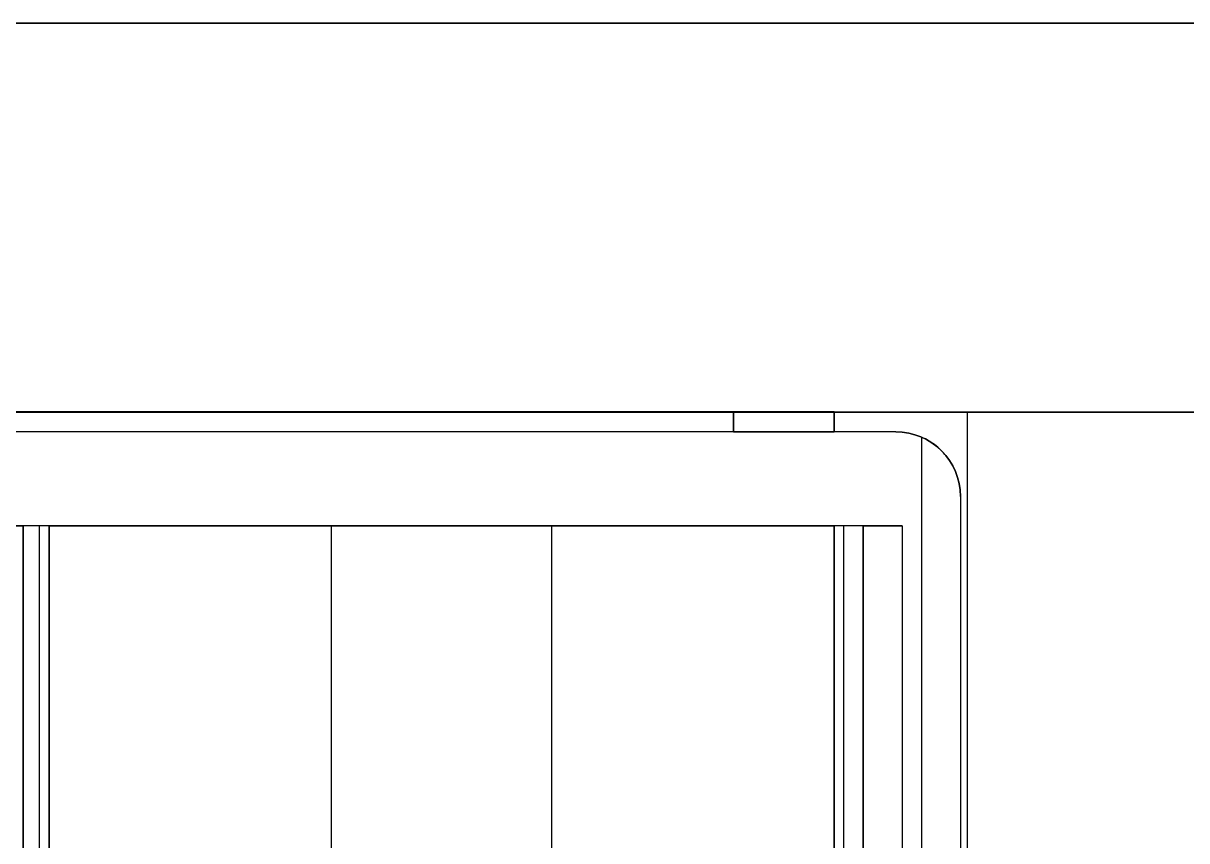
# Model space of a CAD drawing. Header units: inches. Extents: x 0 to 92454, y -34894 to 11.
# Drawn here: x 3.659 to 4.366, y 0.72 to 1.217 of the extents above; entities that cross this region are included whole.
import ezdxf

# ---------------------------------------------------------------- set-up
doc = ezdxf.new("R2010")
doc.units = ezdxf.units.IN
doc.header["$MEASUREMENT"] = 0

# ---------------------------------------------------------------- blocks, each defined once
blk = doc.blocks.new('2023_07_21_11_46_31_0481')
at = {"color": 7, "extrusion": (0, 0, -1)}
for p, q in [((124.95, 30.9, 83.5), (45.05, 30.9, 83.5)), ((103.9, 24.905, 87.6), (66.1, 24.905, 87.6)), ((103.9, 24.6, 87.6), (103.9, 24.905, 87.6)), ((103.9, 24.9, 100), (103.9, 24.905, 100)), ((103.9, 24.905, 100), (168.495, 24.905, 100)), ((103.9, 24.6, 98.489), (103.9, 24.905, 98.489)), ((105.45, 24.905, 98.489), (103.9, 24.905, 98.489)), ((103.9, 24.9, 100), (168.5, 24.9, 100)), ((105.45, 24.905, 98.489), (105.45, 24.6, 98.489)), ((106.4, 24.6, 87.6), (103.9, 24.6, 87.6)), ((105.45, 24.6, 98.489), (103.9, 24.6, 98.489)), ((106.8, 24.517, 87.6), (106.8, 0, 87.6)), ((106.5, 23.15, 87.6), (92.35, 23.15, 87.6)), ((92.95, 6.6, 100.333), (92.95, 23.15, 100.333)), ((93.2, 23.15, 100.333), (92.95, 23.15, 100.333)), ((93.2, 6.6, 106.4), (93.2, 23.15, 106.4)), ((97.7, 23.15, 106.4), (93.2, 23.15, 106.4)), ((93.2, 6.6, 100.333), (93.2, 23.15, 100.333)), ((93.35, 23.15, 98.489), (105.45, 23.15, 98.489)), ((93.35, 10.485, 98.489), (93.35, 23.15, 98.489)), ((97.7, 17.975, 102.1), (97.7, 23.15, 102.1)), ((101.1, 23.15, 102.1), (97.7, 23.15, 102.1)), ((97.7, 16.51, 106.4), (97.7, 23.15, 106.4)), ((101.1, 17.975, 102.1), (101.1, 23.15, 102.1)), ((101.1, 16.51, 106.4), (101.1, 23.15, 106.4)), ((105.6, 23.15, 106.4), (101.1, 23.15, 106.4)), ((105.45, 23.15, 98.489), (105.45, 10.485, 98.489)), ((105.6, 6.6, 106.4), (105.6, 23.15, 106.4)), ((105.6, 6.6, 100.333), (105.6, 23.15, 100.333)), ((105.9, 23.15, 100.333), (105.6, 23.15, 100.333)), ((105.9, 6.6, 100.333), (105.9, 23.15, 100.333)), ((106.5, 23.15, 87.6), (106.5, 0, 87.6))]:
    blk.add_line(p, q, dxfattribs=at)
at = {"color": 7}
for p, q in [((45.05, 30.9, 2), (124.95, 30.9, 2)), ((20, 24.9, 152), (168.5, 24.9, 152)), ((62.5, 24.905, 87.4), (107.5, 24.905, 87.4)), ((66.1, 24.9, 100.5), (103.9, 24.9, 100.5)), ((103.9, 24.905, 99.989), (103.9, 24.6, 99.989)), ((103.9, 24.905, 99.989), (105.45, 24.905, 99.989)), ((103.9, 24.6, 100.5), (103.9, 24.9, 100.5)), ((105.45, 24.6, 99.989), (105.45, 24.905, 99.989)), ((107.5, 24.905, 87.4), (107.5, 4.705, 87.4)), ((107.5, 24.905, 85.5), (114.75, 24.905, 85.5)), ((107.5, 24.905, 85.5), (107.5, 4.705, 85.5)), ((106.4, 24.6, 124.1), (63.6, 24.6, 124.1)), ((103.9, 24.6, 100.5), (66.1, 24.6, 100.5)), ((103.9, 24.6, 99.989), (105.45, 24.6, 99.989)), ((106.4, 24.6, 124.1), (106.4, 24.6, 87.6)), ((106.8, 24.517, 87.6), (106.8, 0, 87.6)), ((107.4, 23.6, 124.1), (107.4, 23.6, 88.2)), ((107.4, 23.6, 88.2), (107.4, 0.6, 88.2)), ((107.4, 23.6, 124.1), (107.4, 4.9, 124.1)), ((92.95, 23.15, 88.2), (92.95, 12.905, 88.2)), ((105.45, 23.15, 99.989), (93.35, 23.15, 99.989)), ((93.35, 23.15, 99.989), (93.35, 10.485, 99.989)), ((105.45, 10.485, 99.989), (105.45, 23.15, 99.989)), ((105.9, 23.15, 88.2), (105.9, 0.6, 88.2)), ((106.5, 23.15, 87.6), (106.5, 0, 87.6))]:
    blk.add_line(p, q, dxfattribs=at)
at = {"color": 7, "extrusion": (0, -1, 0)}
for p, q in [((124.95, 30.9, 83.5), (45.05, 30.9, 83.5)), ((45.05, 30.9, 2), (124.95, 30.9, 2)), ((20, 24.9, 152), (168.5, 24.9, 152)), ((62.5, 24.905, 87.4), (107.5, 24.905, 87.4)), ((103.9, 24.905, 87.6), (66.1, 24.905, 87.6)), ((66.1, 24.9, 100.5), (103.9, 24.9, 100.5)), ((103.9, 24.905, 100), (168.495, 24.905, 100)), ((103.9, 24.905, 100), (103.9, 24.905, 99.989)), ((103.9, 24.905, 99.989), (105.45, 24.905, 99.989)), ((105.45, 24.905, 98.489), (103.9, 24.905, 98.489)), ((103.9, 24.905, 98.489), (103.9, 24.905, 87.6)), ((103.9, 24.9, 100.5), (103.9, 24.9, 100)), ((103.9, 24.9, 100), (168.5, 24.9, 100)), ((105.45, 24.905, 99.989), (105.45, 24.905, 98.489)), ((107.5, 24.905, 87.4), (107.5, 24.905, 85.5)), ((107.5, 24.905, 85.5), (114.75, 24.905, 85.5)), ((106.5, 23.15, 87.6), (92.35, 23.15, 87.6)), ((93.2, 23.15, 100.333), (92.95, 23.15, 100.333)), ((92.95, 23.15, 100.333), (92.95, 23.15, 88.2)), ((97.7, 23.15, 106.4), (93.2, 23.15, 106.4)), ((93.2, 23.15, 106.4), (93.2, 23.15, 100.333)), ((93.35, 23.15, 98.489), (105.45, 23.15, 98.489)), ((93.35, 23.15, 99.989), (93.35, 23.15, 98.489)), ((105.45, 23.15, 99.989), (93.35, 23.15, 99.989)), ((101.1, 23.15, 102.1), (97.7, 23.15, 102.1)), ((97.7, 23.15, 102.1), (97.7, 23.15, 106.4)), ((105.6, 23.15, 106.4), (101.1, 23.15, 106.4)), ((101.1, 23.15, 106.4), (101.1, 23.15, 102.1)), ((105.45, 23.15, 98.489), (105.45, 23.15, 99.989)), ((105.9, 23.15, 100.333), (105.6, 23.15, 100.333)), ((105.6, 23.15, 100.333), (105.6, 23.15, 106.4)), ((105.9, 23.15, 88.2), (105.9, 23.15, 100.333))]:
    blk.add_line(p, q, dxfattribs=at)
at = {"color": 7, "extrusion": (1, 0, 0)}
for p, q in [((103.9, 24.905, 98.489), (103.9, 24.905, 87.6)), ((103.9, 24.6, 98.489), (103.9, 24.905, 98.489)), ((103.9, 24.6, 87.6), (103.9, 24.905, 87.6)), ((103.9, 24.905, 99.989), (103.9, 24.6, 99.989)), ((103.9, 24.905, 100), (103.9, 24.905, 99.989)), ((103.9, 24.9, 100), (103.9, 24.905, 100)), ((103.9, 24.9, 100.5), (103.9, 24.9, 100)), ((103.9, 24.6, 100.5), (103.9, 24.9, 100.5)), ((105.45, 24.905, 98.489), (105.45, 24.6, 98.489)), ((105.45, 24.905, 99.989), (105.45, 24.905, 98.489)), ((105.45, 24.6, 99.989), (105.45, 24.905, 99.989)), ((107.5, 24.905, 87.4), (107.5, 4.705, 87.4)), ((107.5, 24.905, 85.5), (107.5, 4.705, 85.5)), ((107.5, 24.905, 87.4), (107.5, 24.905, 85.5)), ((103.9, 24.6, 87.6), (103.9, 24.6, 98.489)), ((103.9, 24.6, 99.989), (103.9, 24.6, 100.5)), ((105.45, 24.6, 99.989), (105.45, 24.6, 98.489)), ((107.4, 23.6, 124.1), (107.4, 23.6, 88.2)), ((107.4, 23.6, 124.1), (107.4, 4.9, 124.1)), ((107.4, 23.6, 88.2), (107.4, 0.6, 88.2)), ((92.95, 23.15, 88.2), (92.95, 12.905, 88.2)), ((92.95, 23.15, 100.333), (92.95, 23.15, 88.2)), ((92.95, 6.6, 100.333), (92.95, 23.15, 100.333)), ((93.2, 6.6, 100.333), (93.2, 23.15, 100.333)), ((93.2, 23.15, 106.4), (93.2, 23.15, 100.333)), ((93.2, 6.6, 106.4), (93.2, 23.15, 106.4)), ((101.1, 17.975, 102.1), (101.1, 23.15, 102.1)), ((101.1, 23.15, 106.4), (101.1, 23.15, 102.1)), ((101.1, 16.51, 106.4), (101.1, 23.15, 106.4)), ((105.45, 23.15, 98.489), (105.45, 23.15, 99.989)), ((105.45, 10.485, 99.989), (105.45, 23.15, 99.989)), ((105.45, 23.15, 98.489), (105.45, 10.485, 98.489))]:
    blk.add_line(p, q, dxfattribs=at)
at = {"color": 7, "extrusion": (0, 1, 0)}
for p, q in [((106.4, 24.6, 124.1), (63.6, 24.6, 124.1)), ((103.9, 24.6, 100.5), (66.1, 24.6, 100.5)), ((106.4, 24.6, 87.6), (103.9, 24.6, 87.6)), ((103.9, 24.6, 87.6), (103.9, 24.6, 98.489)), ((105.45, 24.6, 98.489), (103.9, 24.6, 98.489)), ((103.9, 24.6, 99.989), (105.45, 24.6, 99.989)), ((103.9, 24.6, 99.989), (103.9, 24.6, 100.5)), ((105.45, 24.6, 99.989), (105.45, 24.6, 98.489)), ((106.4, 24.6, 124.1), (106.4, 24.6, 87.6))]:
    blk.add_line(p, q, dxfattribs=at)
at = {"color": 7, "extrusion": (-1, 0, 0)}
for p, q in [((93.35, 23.15, 99.989), (93.35, 23.15, 98.489)), ((93.35, 10.485, 98.489), (93.35, 23.15, 98.489)), ((93.35, 23.15, 99.989), (93.35, 10.485, 99.989)), ((97.7, 16.51, 106.4), (97.7, 23.15, 106.4)), ((97.7, 23.15, 102.1), (97.7, 23.15, 106.4)), ((97.7, 17.975, 102.1), (97.7, 23.15, 102.1)), ((105.6, 6.6, 106.4), (105.6, 23.15, 106.4)), ((105.6, 23.15, 100.333), (105.6, 23.15, 106.4)), ((105.6, 6.6, 100.333), (105.6, 23.15, 100.333)), ((105.9, 6.6, 100.333), (105.9, 23.15, 100.333)), ((105.9, 23.15, 88.2), (105.9, 23.15, 100.333)), ((105.9, 23.15, 88.2), (105.9, 0.6, 88.2))]:
    blk.add_line(p, q, dxfattribs=at)
at = {"color": 7, "extrusion": (0, 0, -1)}
for centre, end in [((-106.4, 23.6, -87.6), 113.5782), ((-106.4, 23.6, -124.1), 180), ((-106.4, 23.6, -87.6), 113.5782)]:
    blk.add_arc(centre, 1, 90, end, dxfattribs=at)
at = {"color": 7}
blk.add_arc((106.4, 23.6, 124.1), 1, 0, 90, dxfattribs=at)
at = {"color": 7, "extrusion": (0, -1, 0)}
for centre, start, end in [((92.35, 88.2, -23.15), 270, 0), ((106.5, 88.2, -23.15), 180, 270)]:
    blk.add_arc(centre, 0.6, start, end, dxfattribs=at)
at = {"color": 7, "extrusion": (0, 1, 0)}
for centre, start, end in [((-92.35, 88.2, 23.15), 180, 270), ((-106.5, 88.2, 23.15), 270, 360)]:
    blk.add_arc(centre, 0.6, start, end, dxfattribs=at)
at = {"color": 7}
blk.add_open_spline([(107.4, 23.6, 88.2), (107.4, 23.699, 88.123), (107.384, 23.807, 88.039), (107.316, 24.016, 87.882), (107.263, 24.118, 87.808), (107.15, 24.266, 87.709), (107.091, 24.328, 87.67), (106.956, 24.436, 87.616), (106.878, 24.482, 87.6), (106.8, 24.517, 87.6)], degree=3, knots=[0, 0, 0, 0, 0.0376553, 0.0376553, 0.0753107, 0.0753107, 0.1008534, 0.1008534, 0.1263961, 0.1263961, 0.1263961, 0.1263961], dxfattribs=at)
blk.add_open_spline([(107.4, 23.6, 88.2), (107.4, 23.699, 88.123), (107.384, 23.807, 88.039), (107.316, 24.016, 87.882), (107.263, 24.118, 87.808), (107.15, 24.266, 87.709), (107.091, 24.328, 87.67), (106.956, 24.436, 87.616), (106.878, 24.482, 87.6), (106.8, 24.517, 87.6)], degree=3, knots=[0, 0, 0, 0, 0.0376553, 0.0376553, 0.0753107, 0.0753107, 0.1008534, 0.1008534, 0.1263961, 0.1263961, 0.1263961, 0.1263961], dxfattribs=at)

msp = doc.modelspace()

# ---------------------------------------------------------------- block references
at = {"xscale": 0.03937007874015748, "yscale": 0.03937007874015748, "zscale": 0.03937007874015748}
msp.add_blockref('2023_07_21_11_46_31_0481', (0, 0), dxfattribs=at)
msp.add_blockref('2023_07_21_11_46_31_0481', (0, 0), dxfattribs=at)

doc.saveas('drawing.dxf')
